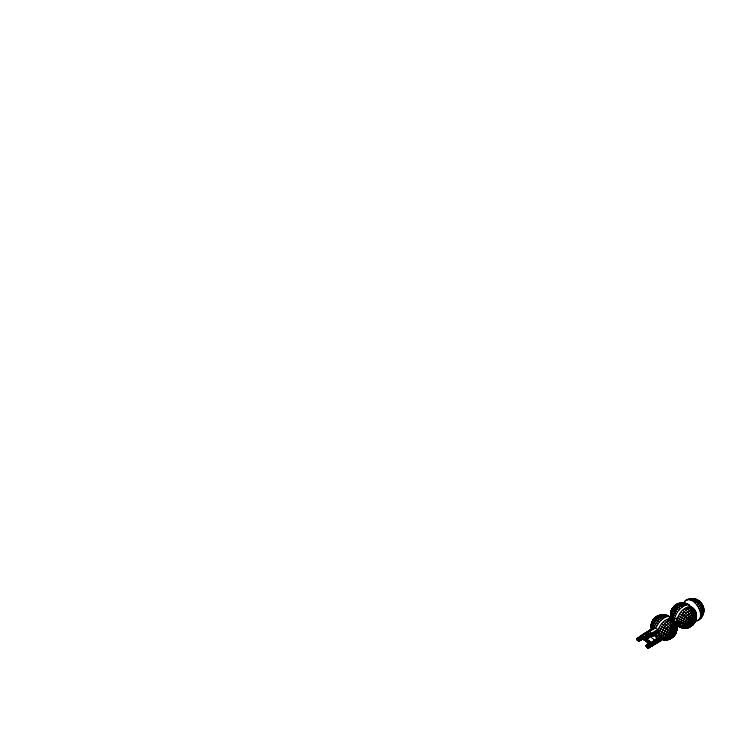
<?xml version="1.0" encoding="UTF-8"?>
<svg xmlns="http://www.w3.org/2000/svg" width="741" height="741" viewBox="0 0 741 741"><rect width="100%" height="100%" fill="white"/><g stroke="black" fill="none" stroke-linecap="round" stroke-linejoin="round"><path stroke-width="1.11" d="M675.357 634.398L676.181 632.833C680.386 615.271 664.214 614.233 658.221 629.544C663.112 632.962 669.336 635.658 675.357 634.398L675.486 633.24M677.644 617.762L676.904 619.68C682.016 623.264 689.491 625.219 695.16 621.866C700.94 604.619 683.832 601.423 677.644 617.762C682.526 621.18 688.75 623.876 694.78 622.616L695.623 620.069M695.567 621.097C702.023 620.402 705.46 612.196 703.274 606.453L700.078 601.673L698.068 601.711L695.16 603.072C692.566 599.969 686.222 597.579 684.11 602.405M698.291 620.458C703.385 615.586 699.217 607.296 695.16 603.072M702.913 608.166L702.885 606.712C705.182 610.853 703.042 616.771 699.319 619.541M703.561 607.62L703.867 611.316L701.912 616.938M651.274 623.913L651.385 629.489L651.274 623.913L653.405 620.06M651.228 628.368C651.33 619.106 664.14 608.982 671.003 618.503M652.951 621.477L653.21 620.439L651.932 621.856L651.07 625.46L652.024 628.609C653.516 620.939 662.75 610.158 670.494 617.466M665.085 620.717C669.753 624.533 674.023 630.202 673.736 636.473C652.617 651.811 661.685 618.142 675.551 622.403L677.126 628.099L675.746 633.648C670.744 636.695 664.168 635.296 659.277 632.638C660.824 626.645 671.281 613.918 676.024 623.366M672.17 608.518L670.688 612.131L670.809 617.716L670.688 612.131L672.652 607.777L672.041 609.676L676.237 613.974L674.041 619.643L672.559 618.309C673.726 611.325 683.841 598.163 690.417 606.722M670.642 616.595C671.096 607.703 681.952 598.015 689.908 605.684M671.337 610.686L671.365 611.807M672.43 619.874L672.559 618.309M676.338 623.07L676.904 619.68M696.308 614.539L696.142 618.716M651.311 625.543L651.487 628.275L651.2 624.802L652.367 621.041M670.624 613.02L670.901 616.503M700.754 604.035L700.634 602.155C696.92 598.144 690.519 597.422 685.888 600.229M676.728 630.498C674.986 637.668 664.195 637.288 658.842 634.389M677.033 629.229L676.024 632.916M646.884 641.326C647.569 639.909 649.774 642.132 649.487 643.281C648.329 644.309 645.578 641.104 647.884 640.789C652.247 642.808 646.671 643.873 647.884 640.789M647.643 640.641L646.939 641.632L643.336 638.974L641.854 639.057M648.227 643.253L648.94 642.817C651.515 644.04 649.403 639.65 647.764 640.474M642.141 638.927L642.929 638.325L641.928 635.806L643.873 634.629M642.688 637.556C648.18 646.05 641.215 631.351 643.095 639.344L643.809 638.909L645.115 639.622L645.606 638.964L644.79 637.593L644.003 638.131L642.475 637.538L642.151 635.528L645.133 632.907L646.254 633.916M647.467 641.345L647.106 641.725L645.355 640.4L645.883 638.427L645.578 640.261M647.106 641.725L647.634 639.752M652.358 629.711L652.469 629.026M651.08 645.874C653.034 646.81 652.099 644.096 651.033 643.642L651.172 642.79L660.203 637.306L659.416 634.268C658.499 631.795 657.906 627.655 654.044 627.729L640.011 636.732M651.237 643.438L651.395 642.512L654.377 639.891L660.379 636.241M653.627 635.232L656.23 637.195L655.553 634.648M667.335 616.503L664.297 617.753L661.046 620.319L655.609 617.614L654.229 618.994C657.184 614.956 663.176 613.02 667.335 616.503L669.688 616.762M686.101 603.934L688.12 604.619L683.721 605.971L680.46 608.546L675.032 605.832L673.652 607.222C676.607 601.905 684.489 601.942 689.111 604.989M691.918 625.302L693.159 624.7C693.446 618.42 689.167 612.761 684.508 608.935M703.274 606.453L702.459 608.87L699.902 610.816M665.872 616.947C660.426 612.186 653.719 617.17 651.913 622.838L653.117 625.182L655.804 627.72L658.064 623.82L653.182 619.689L654.84 617.744M676.237 613.974L677.478 612.038L672.652 607.777M660.472 625.645L674.884 635.139L674.606 634.602C676.264 626.988 667.521 641.465 674.708 634.629M679.895 613.872L694.298 623.357L694.03 622.829M678.691 620.856C680.479 615.447 688.593 603.906 694.326 609.945L692.326 607.509M695.16 621.866L696.012 619.995M636.741 638.557C646.393 642.354 629.813 641.224 640.168 636.649M637.806 638.158L639.242 638.196L642.206 636.399L642.836 637.028L639.085 639.298M638.362 638.723L638.075 639.094M638.353 638.89L639.205 639.826L639.816 639.52M638.51 637.649L640.446 639.548L639.965 640.585M640.872 640.029L640.863 639.196M639.113 641.187L641.021 639.863M642.225 639.214L642.151 638.362M642.762 637.566C650.515 642.623 637.223 636.26 644.79 637.593M645.179 635.778C655.044 639.974 638.288 637.769 648.412 634.555M646.245 635.38L647.023 635.065M645.087 637.927C644.587 638.297 644.309 640.984 643.818 639.27M646.717 635.018C648.171 633.472 651.496 638.427 647.551 638.418M646.939 635.611L647.236 636.751M646.847 635.676L646.949 636.334M649.042 630.915L650.061 629.98L650.82 630.221M645.93 640.604C646.3 642.308 644.874 640.372 646.245 640.669M646.504 639.427L647.004 639.696M646.819 640.557L646.096 639.65L646.828 640.974L646.884 639.891L645.439 640.9M648.81 637.316L648.032 637.63L649.94 636.426L654.377 639.891M648.838 637.64L648.718 636.723L651.932 634.667M646.347 634.861L648.884 636.778L648.403 637.816M645.976 645.568C646.995 644.253 649.653 646.995 648.625 648.153C643.929 647.347 646.717 643.012 650.811 643.114L660.351 637.417L660.991 638.233L661.065 640.576L648.023 648.134M649.311 637.26L649.783 636.074M654.044 627.729L653.543 628.97M646.819 635.834L648.764 634.731L650.478 636.38L650.811 635.398M647.523 645.087L647.727 644.392L648.662 644.614M651.561 635.232L651.339 635.787M651.876 634.648L651.941 635.389L650.857 635.769M652.015 635.204L652.339 634.694L650.163 636.269M649.561 643.605L650.561 643.188M649.838 643.271L643.957 639.103M652.599 636.436L652.58 634.805L651.524 633.231L648.82 631.351L647.699 631.638L647.56 632.694L651.885 635.343L652.552 636.473L658.601 632.795M646.087 646.245L646.976 645.707L649.236 647.662L649.44 646.161M649.412 647.217L650.2 646.541L649.023 644.8M651.404 646.171L650.366 644.022M653.164 644.531L653.627 644.253L653.154 644.772M653.951 644.216L653.534 644.531M668.734 639.011L667.428 639.687C678.46 638.622 673.087 623.626 666.715 619.578M685.629 628.275L679.617 627.201L677.042 625.45C692.946 635.621 699.152 617.623 686.138 607.796M671.503 610L670.494 613.678L671.448 616.827C672.921 610.862 677.181 604.98 683.193 603.044L686.759 604.73M672.828 608.278L671.346 610.075L670.809 612.418L671.855 615.178L674.486 617.855M675.746 633.648L676.181 632.833M656.813 625.756L653.154 622.338L652.756 620.291M694.78 622.616L694.91 621.458M654.868 618.494C656.443 614.511 661.676 615.391 664.297 617.753M703.552 612.427L701.81 615.984M652.488 620.763L653.97 618.67L659.49 621.986L661.046 620.319M674.884 635.139L675.625 633.925M694.298 623.357L695.039 622.144M696.66 604.758L700.458 602.924L702.199 604.147L702.468 606.212L699.078 608.704M642.79 639.011L643.503 638.575L642.984 637.436M642.938 637.492L642.123 635.685M653.182 619.689L653.97 618.67M658.064 623.82L659.49 621.986M672.596 607.916L673.93 607.009L678.904 610.204L680.46 608.546M677.478 612.038L678.904 610.204M674.931 635L674.134 636.019L671.763 632.434L661.908 623.811M693.02 624.126L694.354 623.227M700.967 617.781L697.022 620.986M678.135 621.44L676.024 622.82L678.617 621.328M674.254 605.971L673.393 606.888M672.495 637.084L674.338 635.843M692.696 625.172L693.752 624.061L692.289 621.856L681.322 612.029M673.273 636.945L673.736 636.473M653.062 620.819L651.385 624.191L653.571 628.331C655.822 622.607 660.268 616.086 666.872 615.391L668.623 616.447M674.412 605.888C677.265 602.933 682.081 602.34 685.295 605.165M687.611 599.45L684.86 601.146M654.368 618.216C656.47 615.169 660.416 617.123 662.667 618.892M673.791 606.434L677.339 604.017L678.793 603.896L683.721 605.971M693.159 624.7L690.769 626.312M640.104 636.158L651.135 629.257M654.998 617.67L657.526 615.873L662.973 614.595M700.069 618.281L701.523 617.151C703.941 609.25 696.095 596.375 687.157 599.701M637.955 637.695L637.816 638.427L639.937 636.686M639.881 636.621L639.779 637.612M654.525 627.655L640.317 636.899M646.402 634.926L646.754 636.667M640.224 640.548L640.752 640.224M642.16 639.159L641.474 639.27M645.485 640.104L646.847 639.168M646.541 639.585C644.531 639.548 647.606 640.548 646.004 640.261M651.885 635.333L651.293 635.435M647.31 641.048L647.532 642.456L649.107 643.308L648.884 641.901L647.31 641.048L648.245 640.391M649.172 643.697L648.931 644.3M647.643 645.467L652.061 642.956M650.052 643.225L651.376 643.364M649.644 647.421L648.514 647.273M650.107 647.041L649.385 647.162M651.774 645.559L652.432 645.457M652.321 645.633L652.256 644.364L648.607 646.708M653.154 645.013L652.469 645.059M700.514 616.707L703.024 614.317C703.857 607.055 696.772 595.745 688.621 599.589M700.643 614.891L703.135 612.64L703.681 608.722M656.22 616.92L659.045 615.595M666.215 640.048L660.194 638.983L665.14 640.104L669.781 639.066C676.125 634.713 678.876 623.866 672.106 618.596M700.43 612.9L703.598 609.695L700.458 602.924L696.475 599.46L691.872 600.59M673.115 637.019L668.049 639.779L664.26 639.826C660.342 633.759 669.447 621.588 676.301 624.339C677.709 630.156 673.838 636.093 669.058 639.103C664.149 636.074 674.18 623.959 676.913 629.887C674.588 635.787 667.891 640.372 661.426 638.983M692.539 625.247L688.5 627.692M701.94 604.323L697.976 606.657M646.319 640.539L646.18 639.863M669.419 617.837L671.754 616.355M669.586 617.642L672.013 616.345M670.068 617.522L672.309 616.429M636.834 638.316L639.066 637.399L640.465 638.455M640.011 636.389L653.71 627.988M670.364 617.614L673.588 616.021M637.621 638.196L646.337 632.897M648.82 631.351L654.822 627.71M636.741 638.862L641.539 636.047M670.661 617.799L672.893 616.873M636.843 639.233L637.621 638.02M638.909 637.982L641.873 636.241M649.32 631.564L655.331 627.923M670.948 618.059L673.152 617.197M638.381 638.603L641.132 637.019L641.78 637.649M646.282 633.768L648.532 632.406M637.047 639.622L638.501 638.77M673.495 617.938L671.541 619.124L673.356 617.559M638.751 638.927L642.53 636.686M637.316 640.02L639.094 639.502L637.649 640.391M645.272 635.546L646.93 634.602M643.244 636.927L642.364 637.482L643.058 637.084M642.271 637.695L643.484 636.889M646.069 635.417L649.422 633.37L649.246 633.981M639.363 639.696L643.781 636.945M645.179 636.093L649.644 633.333M672.485 619.504L674.43 618.318M638.029 640.715L639.446 639.816M642.28 637.973L643.512 637.343M646.254 635.658L647.319 635.009L648.69 636.38M642.03 636.584L643.04 637.871L640.493 639.881M643.401 637.519L644.114 637.084M645.291 636.454L646.171 635.917L648.106 637.816M647.347 635.204L649.709 633.703M641.743 637.668L642.206 638.381C635.213 643.151 642.114 639.298 643.105 638.158M642.373 638.307L643.086 637.871M646.754 635.621L646.226 635.935L646.069 635.241M648.551 634.685L648.653 633.75L650.227 633.518M638.409 640.965L640.493 640.27M643.744 637.742L644.457 637.306M639.594 640.409L642.206 638.381M642.549 638.659L643.262 638.223M645.485 636.852L647.245 636.362L645.754 637.251M647.68 635.426L650.552 633.731M651.524 633.231L659.462 628.488M638.779 641.132L643.105 638.427M675.014 619.059L677.913 617.299M639.668 640.761L643.244 638.501M647.189 636.149L651.144 634.305L647.801 636.917M647.532 636.528L651.774 634.361L651.107 634.324M651.978 633.74L657.989 630.1M646.096 637.621L647.532 636.732M652.228 634.092L658.23 630.452M644.624 638.714L645.337 638.288M643.429 639.631L644.142 639.205M646.467 637.945L647.884 637.047L648.616 637.436M644.8 639.066L645.513 638.64M643.772 639.853L644.485 639.427M649.838 636.093L647.708 637.492L648.44 637.881M644.698 639.529L645.606 638.964M646.856 638.196L648.255 637.279M648.81 637.047L652.339 634.926M644.105 640.002L644.994 639.483M652.58 634.805L658.582 631.156M644.401 640.057L645.606 639.242M647.226 638.353L651.941 635.389M652.626 634.972L658.629 631.323M644.642 640.02L646.578 638.992M648.106 637.992L650.876 636.223M645.68 639.668L646.671 639.029M652.765 635.454L658.768 631.814M646.93 639.261L645.392 640.205L645.995 641.002M645.355 640.4L646.995 639.353M647.041 639.446L645.615 640.557M652.765 636.01L658.777 632.369M647.069 639.603L645.68 640.687M645.467 640.984L646.976 640.011M645.513 641.085L647.069 640.252M647.069 640.344L645.652 641.261L646.773 640.669L646.059 640.428M677.237 622.301L676.459 621.467M645.92 641.437L646.847 640.845M675.014 623.783L678.913 621.421M646.93 641.076L647.967 640.381M675.31 623.959L679.21 621.597M647.764 641.058L648.56 640.493M675.597 624.228L679.497 621.856M648.051 641.187L648.903 640.678M656.415 636.093L659.416 634.268M647.078 641.975L647.782 641.539M648.366 641.243L649.079 640.808M675.857 624.552L679.747 622.181M648.338 641.373L649.246 640.928M647.291 642.336L648.005 641.901M676.051 624.913L680.933 621.958M648.847 641.678L649.561 641.243M656.23 637.195L659.231 635.38M647.569 642.679L648.597 642.558L647.884 642.993M676.2 625.284L681.072 622.329M649.125 642.021L649.838 641.595M676.264 625.654L680.164 623.292M649.236 642.503L650.052 641.947M676.163 626.256L681.035 623.301M675.783 626.562L679.895 624.089M649.32 642.78L650.19 642.29M648.57 643.429L649.69 642.79M648.884 643.531L650.237 642.595M646.078 645.328L647.727 644.392M649.153 643.54L650.2 642.845M646.865 645.198L650.496 643.003M645.985 645.874L648.023 644.411M647.236 645.365L648.866 643.985M651.839 642.808L648.143 644.985L647.152 644.642L647.143 645.754M651.172 642.79L651.571 643.151L660.602 637.677M646.282 646.634L648.042 646.143L646.56 647.032M651.571 643.151L660.824 637.945M647.995 645.939L651.774 643.697L649.125 643.633M652.293 645.318L651.96 643.716L660.991 638.233M648.329 646.309L661.092 638.51L652.061 643.985M646.893 647.402L648.69 646.828L647.264 647.727M649.125 647.467L649.514 646.504L655.47 642.466M648.801 647.097L649.922 645.846M651.459 645.43L652.765 645.17M647.653 647.977L648.542 647.439L648.162 647.143M649.607 646.828L657.397 642.049M648.903 647.467L661.324 639.844M648.903 647.773L661.342 640.205M648.356 648.199L650.172 647.097M652.034 646.059L661.25 640.437M642.243 638.955L643.318 638.334M675.042 605.453L679.478 603.137L685.36 603.294M693.539 601.664C696.503 599.2 699.856 600.581 701.44 603.6M676.181 622.625C677.978 621.727 679.201 626.358 676.866 625.117M690.204 599.886L693.502 598.774L697.883 600.386L696.994 600.219M689.51 599.089L693.771 598.626L696.577 599.423M691.501 599.163L692.557 598.728M640.863 635.528L641.928 635.806M650.024 643.855L651.441 643.41M669.781 639.066L672.495 637.464C676.088 631.489 675.514 622.801 669.753 618.327M640.567 636.278L641.78 636.667M637.908 637.64L638.538 637.714M649.811 643.262L650.533 643.068M647.532 644.79L647.05 645.439M648.921 646.874L648.245 646.661M651.043 646.393L651.543 645.726M678.469 603.813L676.2 604.98L677.098 605.073M656.776 616.753L657.684 616.855M681.924 627.46L677.839 626.145M661.241 639.298L662.5 639.242M649.468 630.841L650.515 630.878M660.953 638.02C666.668 639.539 672.615 636.621 676.2 632.23C675.403 625.932 665.788 638.158 671.892 637.769C676.329 632.23 677.098 622.977 671.04 618.272M649.199 633.824L648.468 634.379M647.764 634.296L648.755 634.778M651.58 635.537L651.024 635.361M649.431 637.103L648.783 636.843M641.799 639.381L641.15 639.131M646.004 640.854L646.624 641.058L646.124 640.4M660.777 636.778C667.595 639.15 677.144 635.259 676.987 627.155C671.911 622.542 662.695 634.592 666.381 639.594L670.429 637.834L673.689 634.62C675.292 628.896 672.884 622.44 668.289 618.772M680.395 603.091L683.276 603.081L683.943 603.665M660.972 614.873L662.297 615.586M668.697 616.392L663.853 614.863L664.52 615.438M696.475 599.46L699.736 601.377M689.176 606.555C694.928 611.019 695.512 619.708 691.909 625.682C684.258 627.72 695.947 612.918 695.447 621.134C690.955 625.423 683.841 627.034 678.135 624.181L678.33 625.497C687.203 630.174 701.431 620.56 694.975 610.63L691.529 606.814M701.681 605.545L702.681 605.916M702.366 605.11L703.431 607.148M698.967 601.738L700.245 602.414M650.885 635.834L650.265 635.445M647.254 636.714L647.847 637.14M640.437 636.639L641.447 637.343M654.618 643.605L655.655 643.633L655.646 642.817M651.117 643.253L647.199 644.707L646.93 645.374M649.672 643.651L650.357 644.068M639.4 639.918L638.297 638.696M638.612 639.761L639.668 640.595M648.301 644.401L649.023 644.846M651.061 645.763L651.923 645.92L652.173 645.3M647.754 644.661L648.81 645.494M648.431 646.782L649.06 646.532M649.496 633.898L650.135 634.435M647.727 637.603L647.05 636.991M651.441 643.457L650.876 643.299M645.967 640.029C646.078 639.196 647.236 639.446 646.282 639.566M682.091 607.111L678.876 605.249L676.181 604.823L673.93 607.009L671.327 611.066L672.532 613.409L675.227 615.938M678.654 615.808L686.379 620.504L693.113 622.848L696.327 618.114L695.725 612.557C688.871 609.815 679.756 621.977 683.674 628.053C694.78 630.035 698.689 612.261 690.464 606.49M659.231 627.581L666.956 632.277L673.689 634.62L669.947 628.433L663.464 622.144M642.151 635.528L651.395 642.512M645.661 638.566L647.412 639.891M682.878 610.371L689.362 616.66L693.113 622.848L690.751 626.164L686.555 628.044L681.59 627.849L678.83 626.515L678.33 625.497M700.078 601.673L700.634 602.155M649.838 634.12L650.867 635.417M647.699 646.115L648.236 646.708M648.153 647.189L647.171 646.096M687.713 606.99C693.826 611.557 696.827 623.413 688.482 627.321C684.045 624.237 692.289 613.465 696.216 617.364C694.734 622.171 690.769 626.534 685.805 627.812C682.47 622.653 690.223 612.307 696.049 614.641C696.41 622.375 688.352 628.914 680.849 627.201C678.793 619.819 686.444 609.463 694.234 609.982L695.493 616.401L693.113 622.848L687.12 624.543L680.312 623.524L676.088 626.089L676.783 627.646M648.588 635.324L649.172 636.065M648.875 645.402L649.487 646.171M701.134 602.868L702.848 605.656M649.107 645.819L649.514 646.504M640.604 638.649L640.919 639.214M639.863 638.807L640.391 639.529M638.316 639.437L637.732 638.696M698.809 600.775L699.606 601.998M651.32 634.639L651.617 635.269M670.725 613.77L671.013 614.345M672.911 619.291L673.421 620.328M676.2 624.607L676.885 626.321M695.438 611.594L695.623 612.835M674.903 621.718L675.097 623.042M691.344 623.7C694.965 627.562 695.669 615.308 691.344 623.7"/></g></svg>
